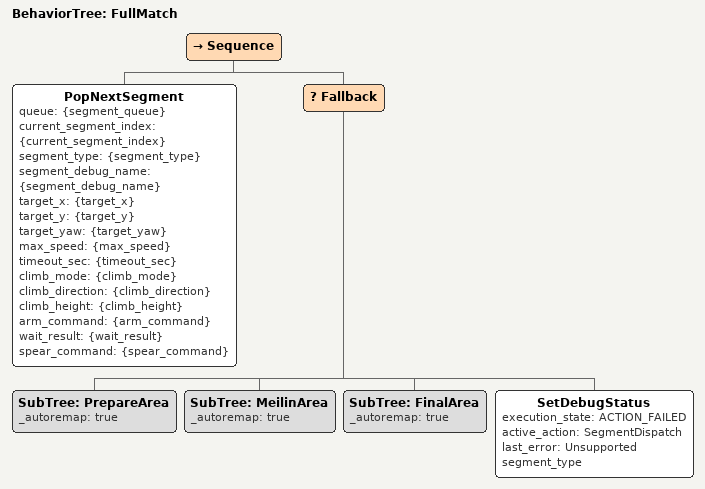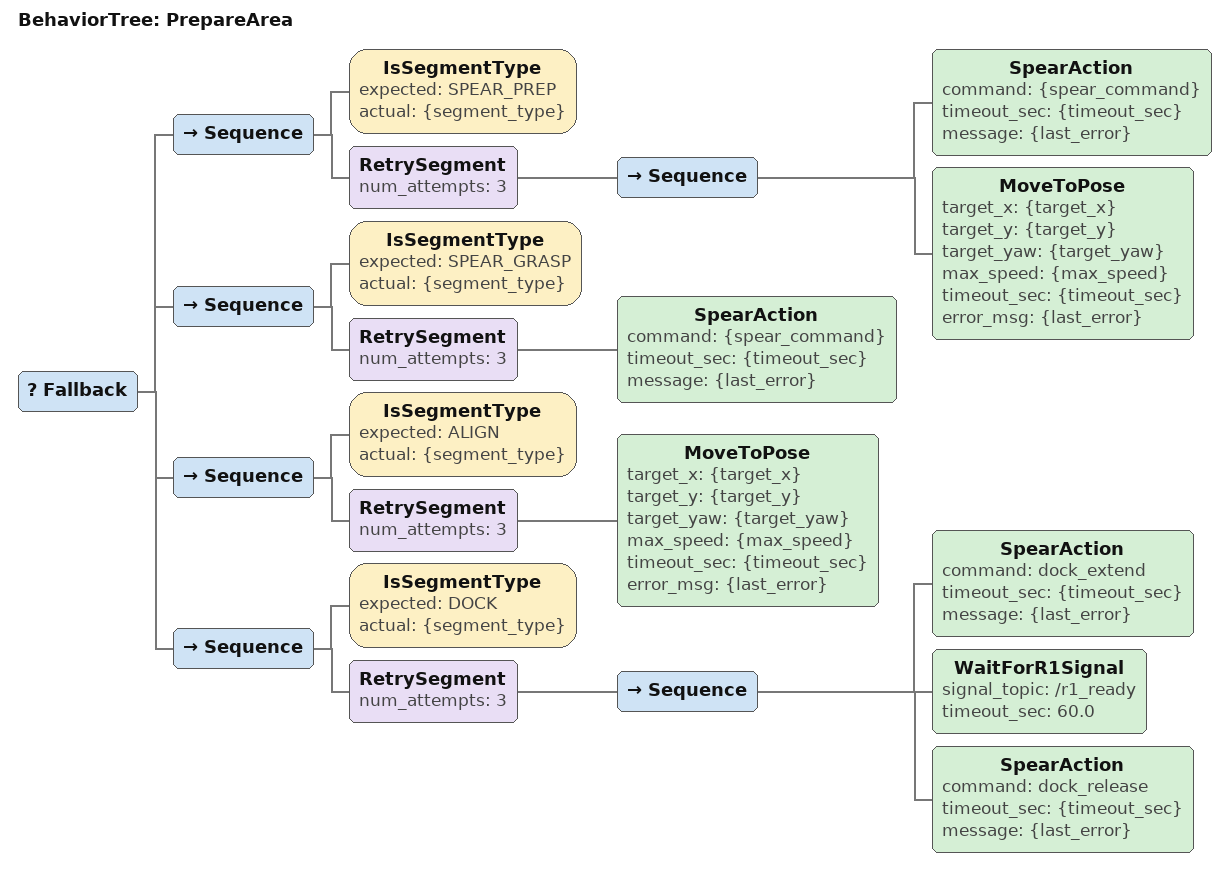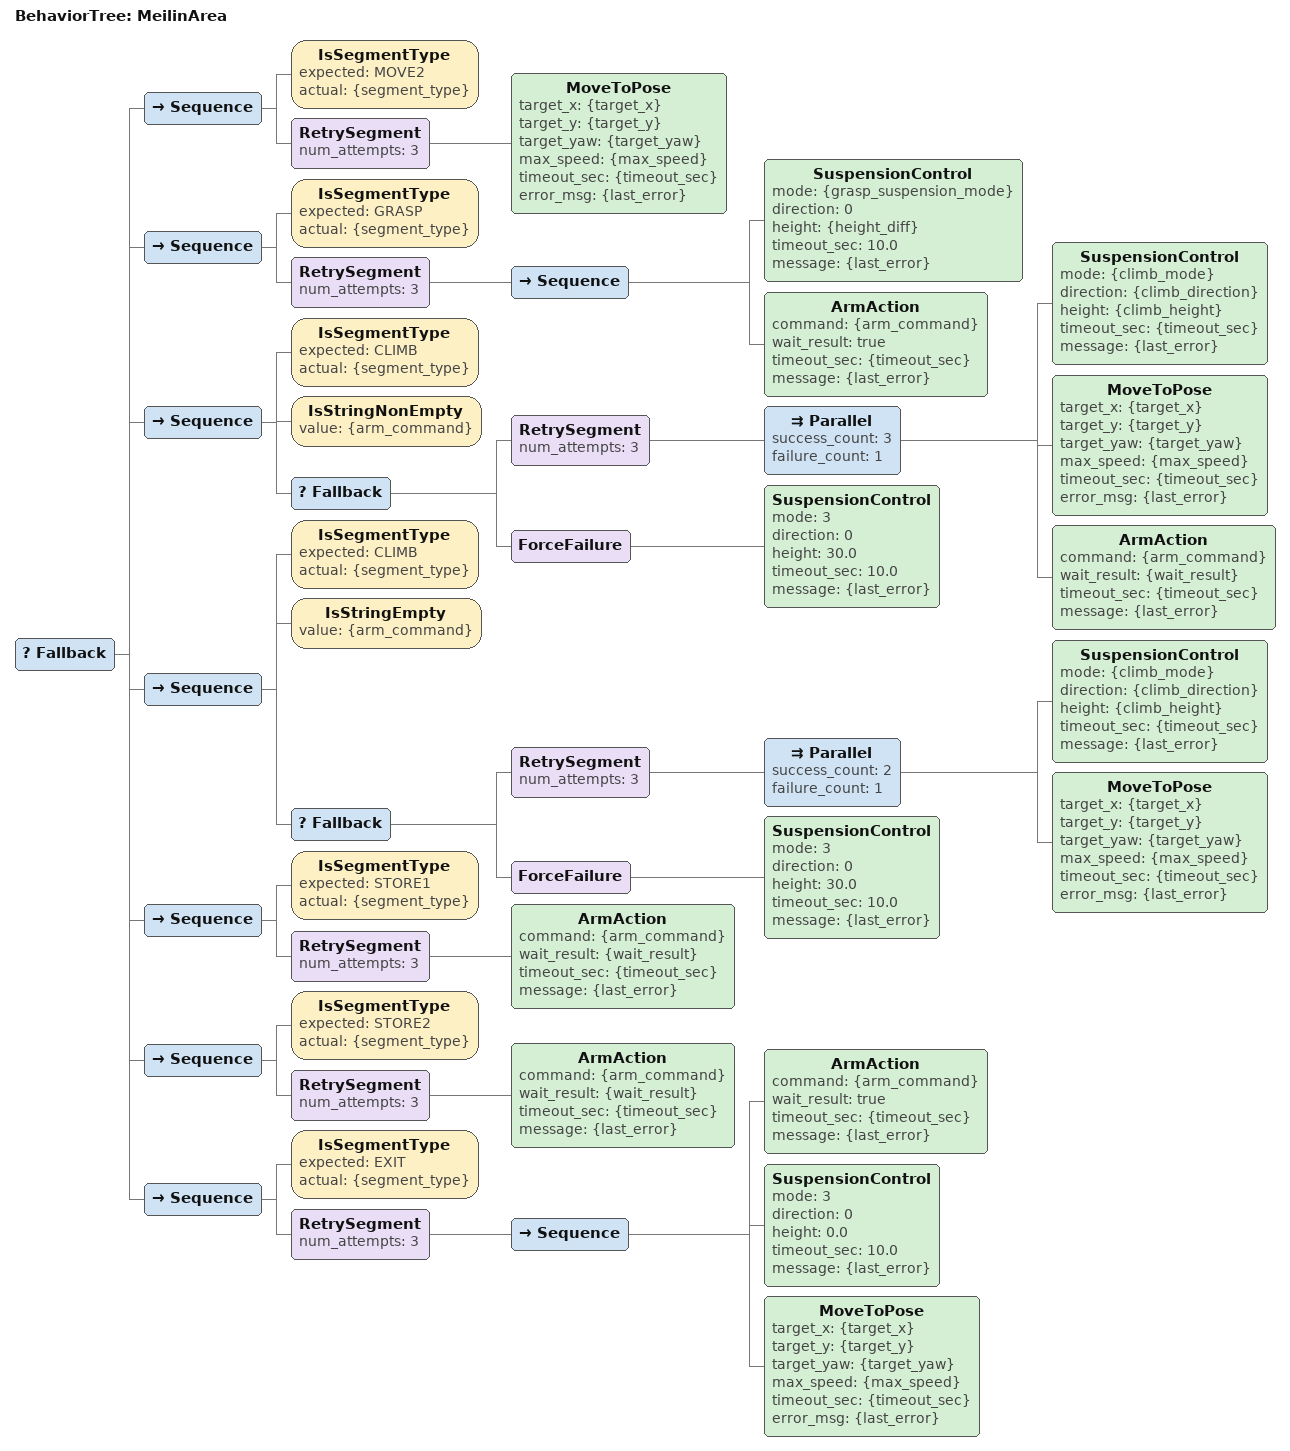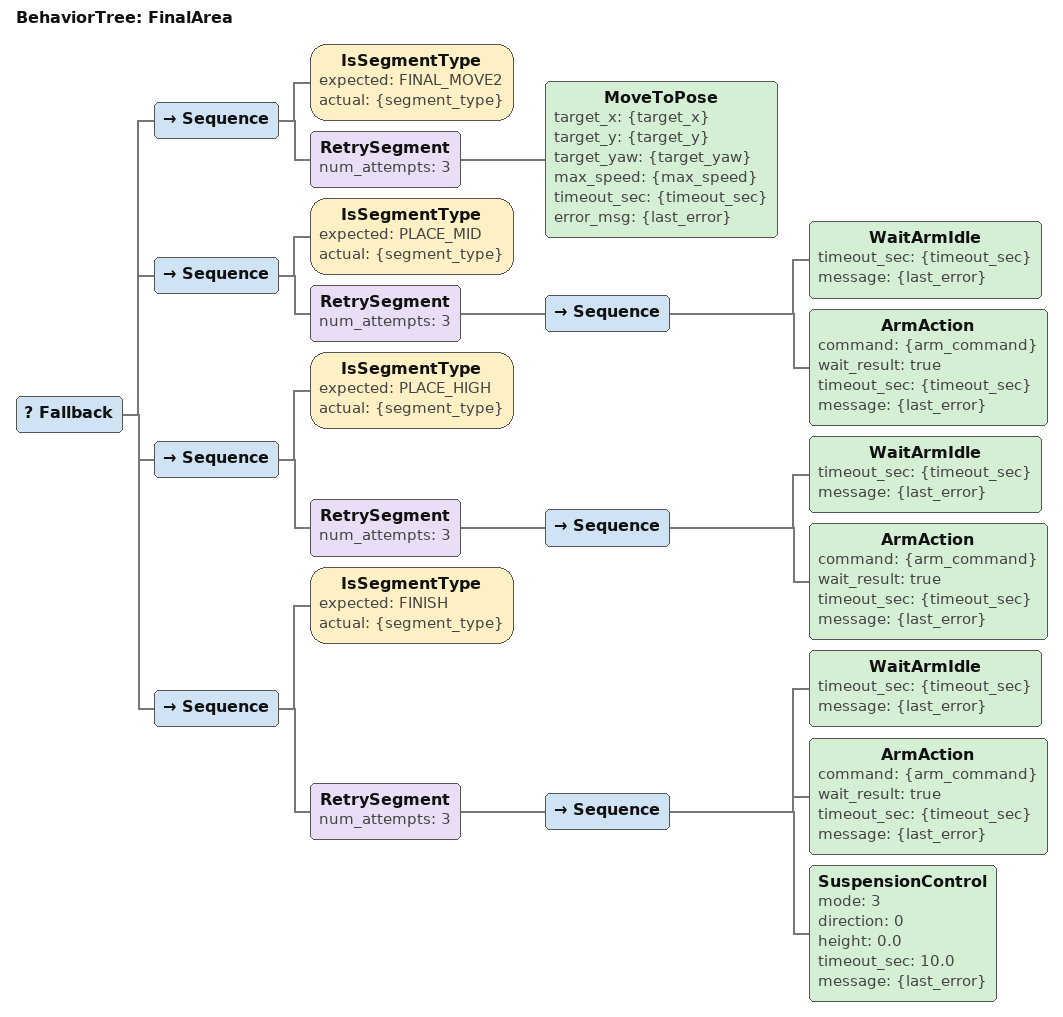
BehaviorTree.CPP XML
<?xml version="1.0"?>
<root BTCPP_format="4" main_tree_to_execute="FullMatch">
  <BehaviorTree ID="FullMatch">
    <Sequence>
      <PopNextSegment queue="{segment_queue}"
                      current_segment_index="{current_segment_index}"
                      segment_type="{segment_type}"
                      segment_debug_name="{segment_debug_name}"
                      target_x="{target_x}"
                      target_y="{target_y}"
                      target_yaw="{target_yaw}"
                      max_speed="{max_speed}"
                      timeout_sec="{timeout_sec}"
                      climb_mode="{climb_mode}"
                      climb_direction="{climb_direction}"
                      climb_height="{climb_height}"
                      arm_command="{arm_command}"
                      wait_result="{wait_result}"
                      spear_command="{spear_command}"/>

      <Fallback>
        <SubTree ID="PrepareArea" _autoremap="true"/>
        <SubTree ID="MeilinArea" _autoremap="true"/>
        <SubTree ID="FinalArea" _autoremap="true"/>

        <SetDebugStatus execution_state="ACTION_FAILED"
                        active_action="SegmentDispatch"
                        last_error="Unsupported segment_type"/>
      </Fallback>
    </Sequence>
  </BehaviorTree>

  <BehaviorTree ID="PrepareArea">
    <Fallback>
      <Sequence>
        <IsSegmentType expected="SPEAR_PREP" actual="{segment_type}"/>
        <RetrySegment num_attempts="3">
          <Sequence>
            <SpearAction command="{spear_command}"
                         timeout_sec="{timeout_sec}"
                         message="{last_error}"/>
            <MoveToPose target_x="{target_x}"
                        target_y="{target_y}"
                        target_yaw="{target_yaw}"
                        max_speed="{max_speed}"
                        timeout_sec="{timeout_sec}"
                        error_msg="{last_error}"/>
          </Sequence>
        </RetrySegment>
      </Sequence>

      <Sequence>
        <IsSegmentType expected="SPEAR_GRASP" actual="{segment_type}"/>
        <RetrySegment num_attempts="3">
          <SpearAction command="{spear_command}"
                       timeout_sec="{timeout_sec}"
                       message="{last_error}"/>
        </RetrySegment>
      </Sequence>

      <Sequence>
        <IsSegmentType expected="ALIGN" actual="{segment_type}"/>
        <RetrySegment num_attempts="3">
          <MoveToPose target_x="{target_x}"
                      target_y="{target_y}"
                      target_yaw="{target_yaw}"
                      max_speed="{max_speed}"
                      timeout_sec="{timeout_sec}"
                      error_msg="{last_error}"/>
        </RetrySegment>
      </Sequence>

      <Sequence>
        <IsSegmentType expected="DOCK" actual="{segment_type}"/>
        <RetrySegment num_attempts="3">
          <Sequence>
            <SpearAction command="dock_extend"
                         timeout_sec="{timeout_sec}"
                         message="{last_error}"/>
            <WaitForR1Signal signal_topic="/r1_ready"
                             timeout_sec="60.0"/>
            <SpearAction command="dock_release"
                         timeout_sec="{timeout_sec}"
                         message="{last_error}"/>
          </Sequence>
        </RetrySegment>
      </Sequence>
    </Fallback>
  </BehaviorTree>

  <BehaviorTree ID="MeilinArea">
    <Fallback>
      <Sequence>
        <IsSegmentType expected="MOVE2" actual="{segment_type}"/>
        <RetrySegment num_attempts="3">
          <MoveToPose target_x="{target_x}"
                      target_y="{target_y}"
                      target_yaw="{target_yaw}"
                      max_speed="{max_speed}"
                      timeout_sec="{timeout_sec}"
                      error_msg="{last_error}"/>
        </RetrySegment>
      </Sequence>

      <Sequence>
        <IsSegmentType expected="GRASP" actual="{segment_type}"/>
        <RetrySegment num_attempts="3">
          <Sequence>
            <SuspensionControl mode="{grasp_suspension_mode}"
                               direction="0"
                               height="{height_diff}"
                               timeout_sec="10.0"
                               message="{last_error}"/>
            <ArmAction command="{arm_command}"
                       wait_result="true"
                       timeout_sec="{timeout_sec}"
                       message="{last_error}"/>
          </Sequence>
        </RetrySegment>
      </Sequence>

      <Sequence>
        <IsSegmentType expected="CLIMB" actual="{segment_type}"/>
        <IsStringNonEmpty value="{arm_command}"/>
        <Fallback>
          <RetrySegment num_attempts="3">
            <Parallel success_count="3" failure_count="1">
              <SuspensionControl mode="{climb_mode}"
                                 direction="{climb_direction}"
                                 height="{climb_height}"
                                 timeout_sec="{timeout_sec}"
                                 message="{last_error}"/>
              <MoveToPose target_x="{target_x}"
                          target_y="{target_y}"
                          target_yaw="{target_yaw}"
                          max_speed="{max_speed}"
                          timeout_sec="{timeout_sec}"
                          error_msg="{last_error}"/>
              <ArmAction command="{arm_command}"
                         wait_result="{wait_result}"
                         timeout_sec="{timeout_sec}"
                         message="{last_error}"/>
            </Parallel>
          </RetrySegment>
          <ForceFailure>
            <SuspensionControl mode="3"
                               direction="0"
                               height="30.0"
                               timeout_sec="10.0"
                               message="{last_error}"/>
          </ForceFailure>
        </Fallback>
      </Sequence>

      <Sequence>
        <IsSegmentType expected="CLIMB" actual="{segment_type}"/>
        <IsStringEmpty value="{arm_command}"/>
        <Fallback>
          <RetrySegment num_attempts="3">
            <Parallel success_count="2" failure_count="1">
              <SuspensionControl mode="{climb_mode}"
                                 direction="{climb_direction}"
                                 height="{climb_height}"
                                 timeout_sec="{timeout_sec}"
                                 message="{last_error}"/>
              <MoveToPose target_x="{target_x}"
                          target_y="{target_y}"
                          target_yaw="{target_yaw}"
                          max_speed="{max_speed}"
                          timeout_sec="{timeout_sec}"
                          error_msg="{last_error}"/>
            </Parallel>
          </RetrySegment>
          <ForceFailure>
            <SuspensionControl mode="3"
                               direction="0"
                               height="30.0"
                               timeout_sec="10.0"
                               message="{last_error}"/>
          </ForceFailure>
        </Fallback>
      </Sequence>

      <Sequence>
        <IsSegmentType expected="STORE1" actual="{segment_type}"/>
        <RetrySegment num_attempts="3">
          <ArmAction command="{arm_command}"
                     wait_result="{wait_result}"
                     timeout_sec="{timeout_sec}"
                     message="{last_error}"/>
        </RetrySegment>
      </Sequence>

      <Sequence>
        <IsSegmentType expected="STORE2" actual="{segment_type}"/>
        <RetrySegment num_attempts="3">
          <ArmAction command="{arm_command}"
                     wait_result="{wait_result}"
                     timeout_sec="{timeout_sec}"
                     message="{last_error}"/>
        </RetrySegment>
      </Sequence>

      <Sequence>
        <IsSegmentType expected="EXIT" actual="{segment_type}"/>
        <RetrySegment num_attempts="3">
          <Sequence>
            <ArmAction command="{arm_command}"
                       wait_result="true"
                       timeout_sec="{timeout_sec}"
                       message="{last_error}"/>
            <SuspensionControl mode="3"
                               direction="0"
                               height="0.0"
                               timeout_sec="10.0"
                               message="{last_error}"/>
            <MoveToPose target_x="{target_x}"
                        target_y="{target_y}"
                        target_yaw="{target_yaw}"
                        max_speed="{max_speed}"
                        timeout_sec="{timeout_sec}"
                        error_msg="{last_error}"/>
          </Sequence>
        </RetrySegment>
      </Sequence>
    </Fallback>
  </BehaviorTree>

  <BehaviorTree ID="FinalArea">
    <Fallback>
      <Sequence>
        <IsSegmentType expected="FINAL_MOVE2" actual="{segment_type}"/>
        <RetrySegment num_attempts="3">
          <MoveToPose target_x="{target_x}"
                      target_y="{target_y}"
                      target_yaw="{target_yaw}"
                      max_speed="{max_speed}"
                      timeout_sec="{timeout_sec}"
                      error_msg="{last_error}"/>
        </RetrySegment>
      </Sequence>

      <Sequence>
        <IsSegmentType expected="PLACE_MID" actual="{segment_type}"/>
        <RetrySegment num_attempts="3">
          <Sequence>
            <WaitArmIdle timeout_sec="{timeout_sec}" message="{last_error}"/>
            <ArmAction command="{arm_command}"
                       wait_result="true"
                       timeout_sec="{timeout_sec}"
                       message="{last_error}"/>
          </Sequence>
        </RetrySegment>
      </Sequence>

      <Sequence>
        <IsSegmentType expected="PLACE_HIGH" actual="{segment_type}"/>
        <RetrySegment num_attempts="3">
          <Sequence>
            <WaitArmIdle timeout_sec="{timeout_sec}" message="{last_error}"/>
            <ArmAction command="{arm_command}"
                       wait_result="true"
                       timeout_sec="{timeout_sec}"
                       message="{last_error}"/>
          </Sequence>
        </RetrySegment>
      </Sequence>

      <Sequence>
        <IsSegmentType expected="FINISH" actual="{segment_type}"/>
        <RetrySegment num_attempts="3">
          <Sequence>
            <WaitArmIdle timeout_sec="{timeout_sec}" message="{last_error}"/>
            <ArmAction command="{arm_command}"
                       wait_result="true"
                       timeout_sec="{timeout_sec}"
                       message="{last_error}"/>
            <SuspensionControl mode="3"
                               direction="0"
                               height="0.0"
                               timeout_sec="10.0"
                               message="{last_error}"/>
          </Sequence>
        </RetrySegment>
      </Sequence>
    </Fallback>
  </BehaviorTree>
</root>
